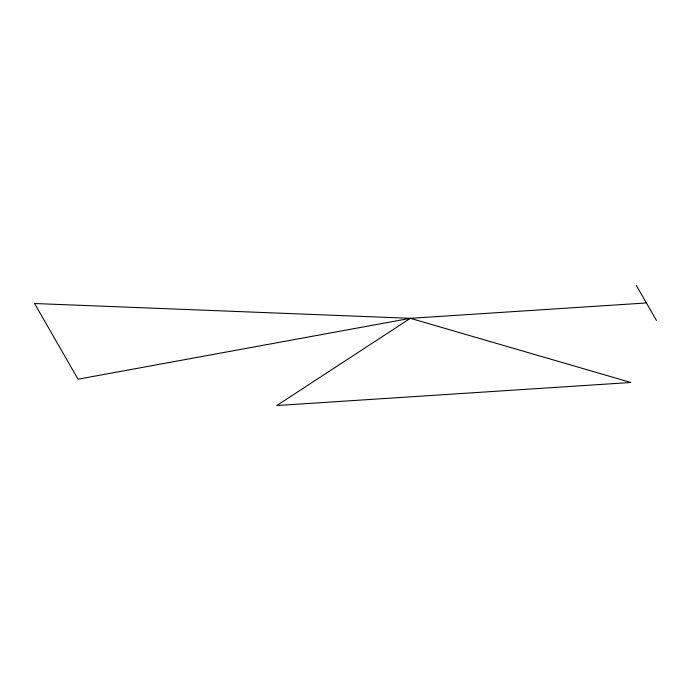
<?xml version="1.0" encoding="UTF-8"?>
<svg xmlns="http://www.w3.org/2000/svg" width="691" height="691" viewBox="0 0 691 691"><rect width="100%" height="100%" fill="white"/><g stroke="black" fill="none" stroke-linecap="round" stroke-linejoin="round"><path stroke-width="1.04" d="M410.359 318.318L276.815 405.531L630.883 382.486L410.359 318.318L34.55 303.513L78.04 379.204L410.359 318.318L646.405 302.952M636.359 285.469L656.45 320.434"/></g></svg>
